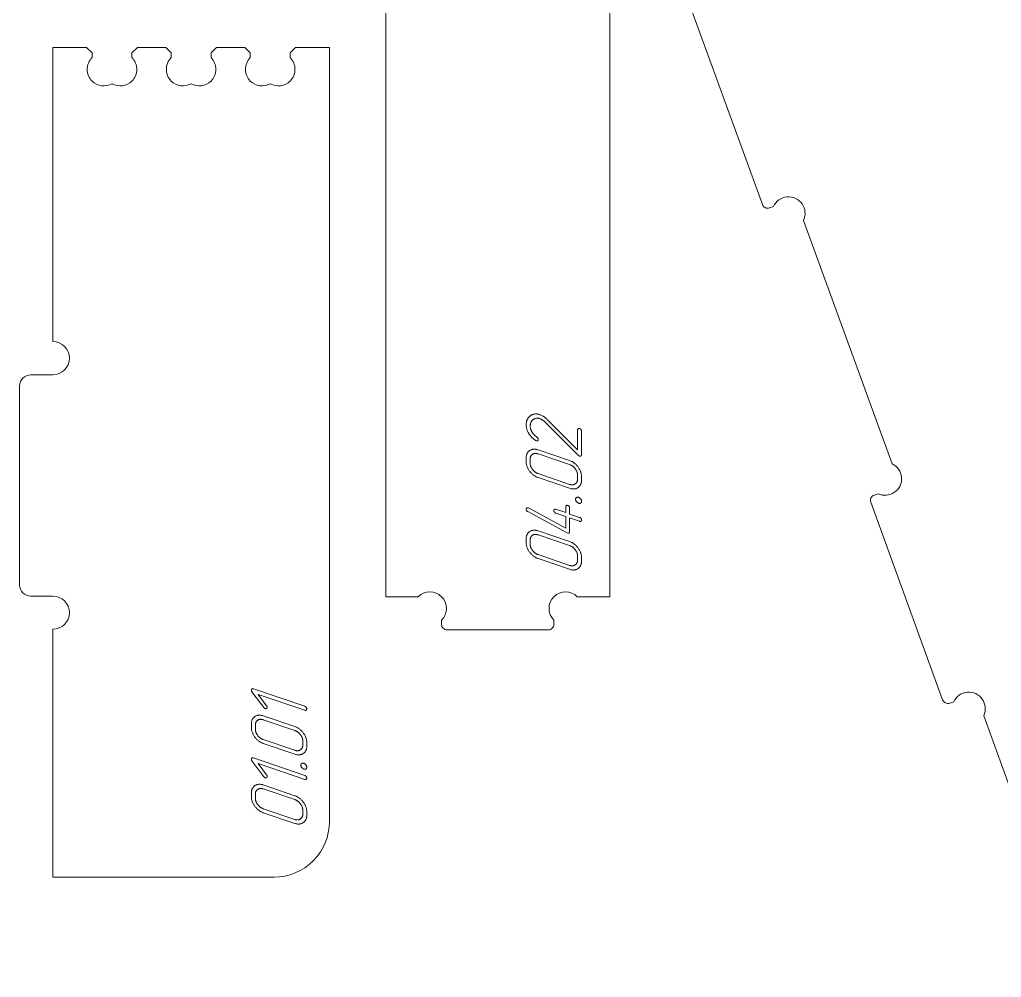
# Model space of a CAD drawing. Header units: millimetres. Extents: x 10 to 1486, y -701 to -10.
# Drawn here: x 448.2 to 625.7, y -520 to -346.9 of the extents above; entities that cross this region are included whole.
import ezdxf

# ---------------------------------------------------------------- set-up
doc = ezdxf.new("R2010")
doc.units = ezdxf.units.MM
doc.layers.add('cut', color=7, linetype='Continuous', lineweight=0)
doc.layers.add('mark', color=7, linetype='Continuous', lineweight=0)

msp = doc.modelspace()

# ---------------------------------------------------------------- linework, layer by layer
at = {"layer": 'cut'}
for points in [[(554.871649, -451.20847), (549.014311, -451.20847, 1), (544.77167, -455.451111), (544.77167, -456.20846, -0.4142135624), (543.771672, -457.208458), (525.471708, -457.208458, -0.4142135624), (524.47171, -456.20846), (524.47171, -455.451111, 1), (520.229069, -451.20847), (514.37173, -451.20847), (514.37173, -317.708737), (520.229069, -317.708737, 1), (524.47171, -313.466096), (524.47171, -312.708747, -0.4142135624), (525.471708, -311.708749), (543.771672, -311.708749, -0.4142135624), (544.77167, -312.708747), (544.77167, -313.466096, 1), (549.014311, -317.708737), (554.871649, -317.708737)], [(493.494038, -358.48714, -0.3371725133), (489.894045, -357.998187, -0.1989123674), (489.015365, -355.876867, -0.1989123674), (489.894045, -353.755546), (489.894045, -352.898197), (488.894047, -351.898199), (483.794057, -351.898199), (482.794059, -352.898197), (482.794059, -353.755546, -0.4142135624), (482.794059, -357.998187, -0.3371724599), (479.194066, -358.48714, -0.3371724599), (475.594074, -357.998187, -0.1989123674), (474.715394, -355.876867, -0.1989123674), (475.594074, -353.755546), (475.594074, -352.898197), (474.594076, -351.898199), (469.494086, -351.898199), (468.494088, -352.898197), (468.494088, -353.755546, -0.4142135624), (468.494088, -357.998187, -0.3371725133), (464.894095, -358.48714, -0.3371725133), (461.294102, -357.998187, -0.1989123674), (460.415422, -355.876867, -0.1989123674), (461.294102, -353.755546), (461.294102, -352.898197), (460.294104, -351.898199), (454.194117, -351.898199), (454.194117, -405.098081, -1), (454.194117, -411.098081), (450.194125, -411.098081, 0.4142135624), (448.194129, -413.098077), (448.194129, -449.098005, 0.4142135624), (450.194125, -451.098001), (454.194117, -451.098001, -1), (454.194117, -457.098001), (454.194117, -501.897899), (494.194037, -501.897899, 0.4142135624), (504.194017, -491.897919), (504.194017, -351.898199), (498.094029, -351.898199), (497.094031, -352.898197), (497.094031, -353.755546, -0.4142135624), (497.094031, -357.998187, -0.3371725133)]]:
    msp.add_lwpolyline(points, format="xyb", close=True, dxfattribs=at)
msp.add_lwpolyline([(639.704671, -520.017744), (622.489345, -472.719025, 1.0000000839), (617.051498, -470.183316), (616.339822, -470.442345, -0.4142135624), (615.058113, -469.844673), (602.061373, -434.136425, -0.4142135624), (602.659044, -432.854715), (603.37072, -432.595686, 1.0000000736), (605.906429, -427.15784), (589.902688, -383.18792, 1.0000000972), (584.464841, -380.652211), (583.753165, -380.91124, -0.4142135624), (582.471455, -380.313568), (569.474716, -344.60532, -0.4142135624)], format="xyb", dxfattribs=at)
at = {"layer": 'mark'}
for points in [[(541.466096, -422.947341), (541.594221, -423.012296), (541.632448, -423.023554), (541.668781, -423.030708), (541.70322, -423.033759), (541.735766, -423.032707), (541.766418, -423.027551), (541.795176, -423.018292), (541.82204, -423.004929), (541.84701, -422.987464), (541.869532, -422.966823), (541.889051, -422.943934), (541.905567, -422.918797), (541.91908, -422.891412), (541.929591, -422.86178), (541.937098, -422.829899), (541.941602, -422.795771), (541.943104, -422.759395), (541.931113, -422.697279), (541.916458, -422.639613), (541.899138, -422.586397), (541.879153, -422.537632), (541.847143, -422.489718), (541.808031, -422.443855), (541.761819, -422.400042), (541.708506, -422.35828), (541.627402, -422.297047), (541.549323, -422.235588), (541.47427, -422.173902), (541.402243, -422.111988), (541.333241, -422.049847), (541.267265, -421.987479), (541.204314, -421.924884), (541.144389, -421.862062), (541.087489, -421.799012), (541.033615, -421.735736), (540.982767, -421.672232), (540.934944, -421.608501), (540.890147, -421.544543), (540.848376, -421.480358), (540.80963, -421.415946), (540.77391, -421.351306), (540.740771, -421.286652), (540.709771, -421.222194), (540.680908, -421.157933), (540.654183, -421.093868), (540.629597, -421.03), (540.607148, -420.966328), (540.586837, -420.902853), (540.568665, -420.839575), (540.55263, -420.776493), (540.538733, -420.713608), (540.526974, -420.65092), (540.517353, -420.588428), (540.50987, -420.526133), (540.504525, -420.464034), (540.501318, -420.402132), (540.500249, -420.340427), (540.502424, -420.251992), (540.508948, -420.16526), (540.519821, -420.080229), (540.535043, -419.996901), (540.554614, -419.915274), (540.578535, -419.835349), (540.606804, -419.757127), (540.639423, -419.680607), (540.675612, -419.606862), (540.714591, -419.536968), (540.756359, -419.470925), (540.800919, -419.408732), (540.848268, -419.35039), (540.898407, -419.295897), (540.951337, -419.245256), (541.007057, -419.198465), (541.070365, -419.149052), (541.135403, -419.104802), (541.202169, -419.065716), (541.270665, -419.031794), (541.34089, -419.003035), (541.412844, -418.97944), (541.486526, -418.961008), (541.561938, -418.94774), (541.639079, -418.939636), (541.717949, -418.936694), (541.798548, -418.938917), (541.880876, -418.946303), (541.964933, -418.958853), (542.050719, -418.976566), (542.138234, -418.999443), (542.227478, -419.027483), (542.295056, -419.051792), (542.362188, -419.078627), (542.428873, -419.107987), (542.495112, -419.139871), (542.560904, -419.174281), (542.62625, -419.211216), (542.691149, -419.250676), (542.755602, -419.292661), (543.00549, -419.484736), (543.283838, -419.729379), (549.214964, -425.66642), (549.252415, -425.701019), (549.293452, -425.730594), (549.338074, -425.755148), (549.386281, -425.774679), (549.423306, -425.785688), (549.459439, -425.793269), (549.494679, -425.797421), (549.529026, -425.798144), (549.56248, -425.79544), (549.595042, -425.789307), (549.62671, -425.779745), (549.657486, -425.766755), (549.684245, -425.745389), (549.707437, -425.722587), (549.72706, -425.698347), (549.743116, -425.67267), (549.755604, -425.645557), (549.764524, -425.617006), (549.769876, -425.587019), (549.77166, -425.555595), (549.77166, -421.284175), (549.769874, -421.241938), (549.764517, -421.200944), (549.755588, -421.161191), (549.743088, -421.12268), (549.727017, -421.08541), (549.707374, -421.049382), (549.68416, -421.014595), (549.657374, -420.98105), (549.628579, -420.949501), (549.599338, -420.920699), (549.569651, -420.894646), (549.539517, -420.871341), (549.508937, -420.850784), (549.47791, -420.832976), (549.446437, -420.817916), (549.414517, -420.805604), (549.382598, -420.796555), (549.351125, -420.791228), (549.320098, -420.789622), (549.289518, -420.791737), (549.259384, -420.797574), (549.229696, -420.807132), (549.200455, -420.820411), (549.171661, -420.837412), (549.144875, -420.857104), (549.121661, -420.878456), (549.102018, -420.901468), (549.085947, -420.92614), (549.073447, -420.952472), (549.064518, -420.980464), (549.059161, -421.010117), (549.057375, -421.04143), (549.057375, -424.641422), (543.682944, -419.264982), (543.602189, -419.18936), (543.523191, -419.117098), (543.445949, -419.048196), (543.370465, -418.982653), (543.296737, -418.920469), (543.224766, -418.861646), (543.154552, -418.806182), (543.086095, -418.754077), (543.019394, -418.705333), (542.954451, -418.659947), (542.891152, -418.617835), (542.828048, -418.577868), (542.701084, -418.503328), (542.573111, -418.43598), (542.44413, -418.375824), (542.31414, -418.32286), (542.248767, -418.299076), (542.232385, -418.29341), (542.228286, -418.292011), (542.224927, -418.29087), (542.218951, -418.288851), (542.195095, -418.280936), (542.100455, -418.251859), (542.007069, -418.226913), (541.914938, -418.206097), (541.824062, -418.189411), (541.734441, -418.176857), (541.646074, -418.168433), (541.558961, -418.164139), (541.473103, -418.163977), (541.3885, -418.167945), (541.305152, -418.176043), (541.223058, -418.188273), (541.142218, -418.204633), (541.062633, -418.225123), (540.984303, -418.249744), (540.907227, -418.278496), (540.831406, -418.311379), (540.75684, -418.348392), (540.683528, -418.389536), (540.611471, -418.434811), (540.540668, -418.484216), (540.47112, -418.537752), (540.407084, -418.592128), (540.346122, -418.64849), (540.288234, -418.706839), (540.23342, -418.767174), (540.181679, -418.829496), (540.133012, -418.893804), (540.087418, -418.960098), (540.044898, -419.028379), (540.005452, -419.098646), (539.96908, -419.1709), (539.935782, -419.245139), (539.905557, -419.321366), (539.878406, -419.399578), (539.854328, -419.479777), (539.833325, -419.561962), (539.815395, -419.646134), (539.800538, -419.732292), (539.788756, -419.820436), (539.780047, -419.910567), (539.774412, -420.002684), (539.77185, -420.096787), (539.77169, -420.120624), (539.771681, -420.131498), (539.771703, -420.140201), (539.772062, -420.174981), (539.777797, -420.313599), (539.790414, -420.451417), (539.809914, -420.588435), (539.836295, -420.724652), (539.869559, -420.860069), (539.909705, -420.994685), (539.956732, -421.128501), (540.010643, -421.261516), (540.071435, -421.393731), (540.139109, -421.525145), (540.157103, -421.557874), (540.176877, -421.593207), (540.219189, -421.665959), (540.26341, -421.737883), (540.309538, -421.808981), (540.357574, -421.879252), (540.407518, -421.948696), (540.45937, -422.017314), (540.51313, -422.085104), (540.568798, -422.152067), (540.626373, -422.218204), (540.685857, -422.283513), (540.747248, -422.347996), (540.810547, -422.411651), (540.875754, -422.47448), (540.942869, -422.536482), (541.011892, -422.597657), (541.082823, -422.658005), (541.155662, -422.717526), (541.230409, -422.77622), (541.307063, -422.834087), (541.385625, -422.891128)], [(547.628807, -426.605927), (541.914532, -424.663967), (541.803972, -424.628874), (541.695504, -424.599458), (541.589128, -424.575721), (541.484846, -424.557661), (541.382656, -424.54528), (541.282558, -424.538577), (541.184553, -424.537551), (541.088641, -424.542204), (540.994822, -424.552535), (540.903095, -424.568543), (540.81346, -424.59023), (540.725919, -424.617594), (540.64047, -424.650637), (540.557113, -424.689358), (540.475849, -424.733756), (540.396678, -424.783833), (540.320995, -424.838527), (540.250194, -424.896777), (540.184276, -424.958584), (540.123241, -425.023948), (540.067089, -425.092869), (540.01582, -425.165345), (539.969433, -425.241379), (539.927929, -425.320969), (539.891308, -425.404116), (539.85957, -425.490819), (539.832715, -425.581079), (539.810742, -425.674896), (539.793652, -425.772269), (539.781445, -425.873198), (539.774121, -425.977685), (539.77168, -426.085728), (539.77168, -426.800012), (539.774191, -426.912277), (539.781724, -427.024072), (539.79428, -427.135398), (539.811858, -427.246255), (539.834458, -427.356642), (539.862081, -427.466559), (539.894726, -427.576007), (539.932393, -427.684985), (539.975083, -427.793494), (540.022795, -427.901533), (540.075529, -428.009103), (540.133286, -428.116203), (540.196065, -428.222833), (540.263866, -428.328994), (540.33669, -428.434686), (540.414535, -428.539908), (540.495729, -428.642752), (540.578598, -428.741311), (540.66314, -428.835583), (540.749356, -428.925569), (540.837247, -429.01127), (540.926811, -429.092684), (541.01805, -429.169812), (541.110963, -429.242655), (541.205549, -429.311211), (541.30181, -429.375482), (541.399745, -429.435467), (541.499355, -429.491165), (541.600638, -429.542578), (541.703595, -429.589704), (541.808227, -429.632545), (541.914532, -429.6711), (547.628807, -431.61306), (547.740218, -431.648335), (547.849454, -431.677709), (547.956512, -431.701183), (548.061395, -431.718756), (548.164101, -431.730427), (548.264631, -431.736198), (548.362985, -431.736069), (548.459162, -431.730038), (548.553163, -431.718107), (548.644988, -431.700275), (548.734636, -431.676542), (548.822108, -431.646909), (548.907403, -431.611374), (548.990523, -431.569939), (549.071466, -431.522603), (549.150232, -431.469366), (549.225483, -431.411726), (549.295879, -431.351181), (549.36142, -431.287729), (549.422107, -431.221372), (549.477938, -431.15211), (549.528914, -431.079941), (549.575036, -431.004867), (549.616303, -430.926887), (549.652714, -430.846001), (549.684271, -430.76221), (549.710973, -430.675513), (549.73282, -430.58591), (549.749812, -430.493402), (549.76195, -430.397988), (549.769232, -430.299668), (549.77166, -430.198443), (549.77166, -429.484158), (549.76919, -429.372745), (549.761782, -429.261717), (549.749436, -429.151076), (549.732151, -429.040821), (549.709927, -428.930952), (549.682765, -428.82147), (549.650664, -428.712373), (549.613624, -428.603663), (549.571646, -428.49534), (549.524729, -428.387402), (549.472874, -428.279851), (549.41608, -428.172686), (549.354347, -428.065908), (549.287676, -427.959515), (549.216066, -427.853509), (549.139518, -427.747889), (549.059538, -427.644591), (548.977632, -427.54555), (548.893801, -427.450765), (548.808045, -427.360237), (548.720364, -427.273966), (548.630758, -427.191951), (548.539226, -427.114193), (548.445769, -427.040692), (548.350387, -426.971448), (548.25308, -426.90646), (548.153847, -426.84573), (548.05269, -426.789256), (547.949607, -426.737039), (547.844599, -426.689078), (547.737665, -426.645374)], [(547.628807, -427.320212), (541.914532, -425.378251), (541.84196, -425.355228), (541.770671, -425.335933), (541.700666, -425.320368), (541.631944, -425.308532), (541.564505, -425.300425), (541.49835, -425.296048), (541.433479, -425.295399), (541.369891, -425.29848), (541.307586, -425.305291), (541.246565, -425.31583), (541.186827, -425.330099), (541.128373, -425.348097), (541.071203, -425.369824), (541.015315, -425.39528), (540.960712, -425.424466), (540.907392, -425.457381), (540.856359, -425.493389), (540.808619, -425.531856), (540.764172, -425.57278), (540.723017, -425.616162), (540.685154, -425.662003), (540.650584, -425.710301), (540.619306, -425.761057), (540.591321, -425.814272), (540.566628, -425.869944), (540.545227, -425.928074), (540.527119, -425.988662), (540.512303, -426.051708), (540.50078, -426.117213), (540.492549, -426.185175), (540.48761, -426.255595), (540.485964, -426.328473), (540.485964, -427.042757), (540.487596, -427.116735), (540.492493, -427.190456), (540.500654, -427.263919), (540.51208, -427.337124), (540.52677, -427.410071), (540.544725, -427.482761), (540.565944, -427.555194), (540.590428, -427.627368), (540.618176, -427.699285), (540.649189, -427.770944), (540.683466, -427.842346), (540.721008, -427.91349), (540.761814, -427.984376), (540.805885, -428.055005), (540.85322, -428.125376), (540.90382, -428.195489), (540.956736, -428.264073), (541.011019, -428.329858), (541.066669, -428.392842), (541.123686, -428.453026), (541.18207, -428.510409), (541.241822, -428.564993), (541.30294, -428.616776), (541.365426, -428.665759), (541.429279, -428.711942), (541.4945, -428.755324), (541.561087, -428.795907), (541.629042, -428.833689), (541.698364, -428.868671), (541.769053, -428.900853), (541.841109, -428.930234), (541.914532, -428.956816), (547.628807, -430.898776), (547.700528, -430.921465), (547.77105, -430.940371), (547.840372, -430.955492), (547.908494, -430.966828), (547.975416, -430.974381), (548.041138, -430.97815), (548.105661, -430.978134), (548.168984, -430.974334), (548.231107, -430.96675), (548.292031, -430.955382), (548.351754, -430.940229), (548.410278, -430.921293), (548.467602, -430.898572), (548.523727, -430.872067), (548.578651, -430.841778), (548.632376, -430.807705), (548.683841, -430.770659), (548.731985, -430.731453), (548.776809, -430.690086), (548.818313, -430.646558), (548.856497, -430.60087), (548.89136, -430.553021), (548.922903, -430.503012), (548.951125, -430.450842), (548.976028, -430.396511), (548.99761, -430.34002), (549.015871, -430.281368), (549.030813, -430.220555), (549.042434, -430.157581), (549.050735, -430.092447), (549.055715, -430.025153), (549.057375, -429.955698), (549.057375, -429.241413), (549.055785, -429.169137), (549.051014, -429.096952), (549.043062, -429.024857), (549.031929, -428.952854), (549.017615, -428.88094), (549.000121, -428.809118), (548.979446, -428.737386), (548.95559, -428.665745), (548.928553, -428.594194), (548.898335, -428.522734), (548.864937, -428.451365), (548.828358, -428.380087), (548.788598, -428.308899), (548.745657, -428.237802), (548.699536, -428.166796), (548.650233, -428.09588), (548.598531, -428.026409), (548.545211, -427.959737), (548.490273, -427.895864), (548.433716, -427.83479), (548.375541, -427.776514), (548.315747, -427.721038), (548.254336, -427.66836), (548.191306, -427.618481), (548.126657, -427.571402), (548.060391, -427.527121), (547.992506, -427.485639), (547.923002, -427.446956), (547.851881, -427.411071), (547.779141, -427.377986), (547.704783, -427.347699)], [(539.77168, -435.378566), (539.843108, -435.624213), (539.862081, -435.654446), (539.883287, -435.682981), (539.906724, -435.709817), (539.932394, -435.734955), (539.960296, -435.758394), (539.990429, -435.780135), (540.022795, -435.800177), (540.057393, -435.818521), (547.200236, -439.67454), (547.28595, -439.710812), (547.320995, -439.721159), (547.3547, -439.727926), (547.387066, -439.731113), (547.418093, -439.73072), (547.44778, -439.726746), (547.476128, -439.719193), (547.503137, -439.708059), (547.528807, -439.693345), (547.552244, -439.675418), (547.572557, -439.654642), (547.589744, -439.631019), (547.603807, -439.604548), (547.614744, -439.57523), (547.622557, -439.543063), (547.627244, -439.508049), (547.628807, -439.470187), (547.628807, -436.970192), (549.415968, -437.577557), (549.460887, -437.591144), (549.502673, -437.600318), (549.541327, -437.605081), (549.57685, -437.605431), (549.60924, -437.60137), (549.638499, -437.592896), (549.664625, -437.580011), (549.687619, -437.562714), (549.707735, -437.52501), (549.725168, -437.49019), (549.73992, -437.458255), (549.751989, -437.429204), (549.761376, -437.403037), (549.768081, -437.379755), (549.772104, -437.359357), (549.773445, -437.341844), (549.772104, -437.302996), (549.768081, -437.265023), (549.761376, -437.227926), (549.751989, -437.191705), (549.73992, -437.156358), (549.725168, -437.121887), (549.707735, -437.088292), (549.687619, -437.055572), (549.6615, -437.02327), (549.633141, -436.99333), (549.602544, -436.965751), (549.569707, -436.940533), (549.534631, -436.917676), (549.497316, -436.897181), (549.457762, -436.879046), (549.415968, -436.863273), (547.628807, -436.255908), (547.628807, -435.177339), (547.627021, -435.135103), (547.621664, -435.094108), (547.612735, -435.054355), (547.600235, -435.015844), (547.584164, -434.978574), (547.564521, -434.942546), (547.541307, -434.907759), (547.514521, -434.874215), (547.485727, -434.842665), (547.456486, -434.813863), (547.426798, -434.78781), (547.396664, -434.764505), (547.366084, -434.743949), (547.335057, -434.72614), (547.303584, -434.71108), (547.271665, -434.698768), (547.239745, -434.68972), (547.208272, -434.684392), (547.177245, -434.682786), (547.146665, -434.684901), (547.116531, -434.690738), (547.086843, -434.700296), (547.057602, -434.713576), (547.028808, -434.730576), (547.002022, -434.750268), (546.978808, -434.77162), (546.959165, -434.794632), (546.943094, -434.819304), (546.930594, -434.845636), (546.921665, -434.873629), (546.916308, -434.903281), (546.914522, -434.934594), (546.914522, -436.013163), (545.121669, -435.403901), (545.080039, -435.391539), (545.040865, -435.383582), (545.004147, -435.380029), (544.969883, -435.380882), (544.938075, -435.38614), (544.908723, -435.395802), (544.881826, -435.40987), (544.857384, -435.428343), (544.83562, -435.449735), (544.816759, -435.47256), (544.800799, -435.496819), (544.787741, -435.522511), (544.777585, -435.549637), (544.77033, -435.578196), (544.765978, -435.608189), (544.764527, -435.639615), (544.766424, -435.675416), (544.772116, -435.711392), (544.781603, -435.747542), (544.794884, -435.783867), (544.81196, -435.820366), (544.83283, -435.857039), (544.857495, -435.893887), (544.885955, -435.930909), (544.9162, -435.966306), (544.946223, -435.998278), (544.976022, -436.026825), (545.005598, -436.051947), (545.03495, -436.073644), (545.06408, -436.091916), (545.092986, -436.106763), (545.121669, -436.118185), (546.914522, -436.727447), (546.914522, -438.791729), (540.20025, -435.167071), (540.121679, -435.133254), (540.083342, -435.121943), (540.046902, -435.114738), (540.01236, -435.11164), (539.979715, -435.112649), (539.948967, -435.117765), (539.920117, -435.126987), (539.893164, -435.140316), (539.868108, -435.157752), (539.845507, -435.178255), (539.82592, -435.200787), (539.809347, -435.225347), (539.795787, -435.251935), (539.78524, -435.28055), (539.777706, -435.311194), (539.773186, -435.343866)], [(548.700233, -433.584262), (548.702054, -433.633304), (548.707515, -433.681324), (548.716618, -433.728323), (548.729362, -433.774299), (548.745748, -433.819253), (548.765774, -433.863184), (548.789442, -433.906094), (548.816751, -433.947982), (548.847701, -433.988847), (548.882292, -434.028691), (548.920238, -434.067408), (548.957822, -434.103644), (548.993899, -434.136982), (549.028469, -434.167423), (549.061533, -434.194966), (549.093089, -434.219612), (549.12314, -434.24136), (549.151683, -434.26021), (549.17872, -434.276163), (549.20425, -434.289218), (549.228273, -434.299376), (549.234044, -434.301462), (549.242632, -434.304353), (549.262565, -434.310599), (549.301864, -434.321015), (549.34041, -434.328666), (549.378203, -434.33355), (549.415243, -434.335668), (549.451529, -434.33502), (549.487062, -434.331606), (549.521841, -434.325426), (549.555868, -434.316479), (549.58914, -434.304766), (549.62166, -434.290287), (549.644182, -434.27497), (549.664873, -434.257722), (549.683732, -434.238544), (549.700761, -434.217435), (549.715959, -434.194396), (549.729326, -434.169426), (549.740861, -434.142526), (549.750566, -434.113695), (549.758439, -434.082934), (549.764482, -434.050242), (549.768693, -434.01562), (549.771074, -433.979067), (549.771618, -433.940414), (549.770153, -433.900745), (549.766595, -433.861803), (549.760945, -433.823589), (549.753203, -433.786102), (549.743367, -433.749343), (549.731439, -433.713311), (549.717419, -433.678007), (549.701305, -433.643431), (549.683099, -433.609581), (549.662801, -433.57646), (549.64041, -433.544066), (549.615926, -433.512399), (549.589496, -433.481531), (549.535192, -433.424311), (549.479842, -433.373538), (549.423446, -433.329212), (549.366003, -433.291333), (549.307514, -433.2599), (549.247979, -433.234915), (549.217913, -433.224932), (549.188067, -433.217078), (549.158482, -433.211408), (549.129159, -433.20792), (549.100098, -433.206614), (549.071298, -433.207492), (549.04276, -433.210551), (549.014483, -433.215793), (548.986468, -433.223218), (548.958715, -433.232825), (548.931223, -433.244615), (548.903992, -433.258588), (548.850902, -433.292693), (548.826837, -433.31164), (548.804865, -433.33156), (548.784985, -433.352453), (548.767197, -433.374319), (548.751503, -433.397157), (548.7379, -433.420968), (548.726391, -433.445752), (548.716974, -433.471508), (548.70965, -433.498237), (548.704418, -433.525939), (548.701279, -433.554614)], [(547.628807, -441.248755), (541.914532, -439.306795), (541.803972, -439.271702), (541.695504, -439.242286), (541.589128, -439.218549), (541.484846, -439.200489), (541.382656, -439.188108), (541.282558, -439.181405), (541.184553, -439.180379), (541.088641, -439.185032), (540.994822, -439.195362), (540.903095, -439.211371), (540.81346, -439.233058), (540.725919, -439.260422), (540.64047, -439.293465), (540.557113, -439.332186), (540.475849, -439.376584), (540.396678, -439.426661), (540.320995, -439.481355), (540.250194, -439.539605), (540.184276, -439.601412), (540.123241, -439.666776), (540.067089, -439.735696), (540.01582, -439.808173), (539.969433, -439.884207), (539.927929, -439.963797), (539.891308, -440.046944), (539.85957, -440.133647), (539.832715, -440.223907), (539.810742, -440.317723), (539.793652, -440.415097), (539.781445, -440.516026), (539.774121, -440.620513), (539.77168, -440.728555), (539.77168, -441.44284), (539.774191, -441.555105), (539.781724, -441.6669), (539.79428, -441.778226), (539.811858, -441.889083), (539.834458, -441.999469), (539.862081, -442.109387), (539.894726, -442.218835), (539.932393, -442.327813), (539.975083, -442.436322), (540.022795, -442.544361), (540.075529, -442.65193), (540.133286, -442.759031), (540.196065, -442.865661), (540.263866, -442.971822), (540.33669, -443.077514), (540.414535, -443.182736), (540.495729, -443.28558), (540.578598, -443.384138), (540.66314, -443.478411), (540.749356, -443.568397), (540.837247, -443.654097), (540.926811, -443.735512), (541.01805, -443.81264), (541.110963, -443.885483), (541.205549, -443.954039), (541.30181, -444.01831), (541.399745, -444.078294), (541.499355, -444.133993), (541.600638, -444.185406), (541.703595, -444.232532), (541.808227, -444.275373), (541.914532, -444.313928), (547.628807, -446.255888), (547.740218, -446.291163), (547.849454, -446.320537), (547.956512, -446.344011), (548.061395, -446.361583), (548.164101, -446.373255), (548.264631, -446.379026), (548.362985, -446.378897), (548.459162, -446.372866), (548.553163, -446.360935), (548.644988, -446.343103), (548.734636, -446.31937), (548.822108, -446.289736), (548.907403, -446.254202), (548.990523, -446.212767), (549.071466, -446.165431), (549.150232, -446.112194), (549.225483, -446.054554), (549.295879, -445.994009), (549.36142, -445.930557), (549.422107, -445.8642), (549.477938, -445.794937), (549.528914, -445.722769), (549.575036, -445.647695), (549.616303, -445.569715), (549.652714, -445.488829), (549.684271, -445.405038), (549.710973, -445.318341), (549.73282, -445.228738), (549.749812, -445.13623), (549.76195, -445.040816), (549.769232, -444.942496), (549.77166, -444.84127), (549.77166, -444.126986), (549.76919, -444.015572), (549.761782, -443.904545), (549.749436, -443.793904), (549.732151, -443.683649), (549.709927, -443.57378), (549.682765, -443.464297), (549.650664, -443.355201), (549.613624, -443.246491), (549.571646, -443.138168), (549.524729, -443.03023), (549.472874, -442.922679), (549.41608, -442.815514), (549.354347, -442.708736), (549.287676, -442.602343), (549.216066, -442.496337), (549.139518, -442.390717), (549.059538, -442.287419), (548.977632, -442.188377), (548.893801, -442.093593), (548.808045, -442.003065), (548.720364, -441.916793), (548.630758, -441.834779), (548.539226, -441.757021), (548.445769, -441.68352), (548.350387, -441.614276), (548.25308, -441.549288), (548.153847, -441.488558), (548.05269, -441.432084), (547.949607, -441.379866), (547.844599, -441.331906), (547.737665, -441.288202)], [(547.628807, -441.96304), (541.914532, -440.021079), (541.84196, -439.998055), (541.770671, -439.978761), (541.700666, -439.963196), (541.631944, -439.95136), (541.564505, -439.943253), (541.49835, -439.938875), (541.433479, -439.938227), (541.369891, -439.941308), (541.307586, -439.948118), (541.246565, -439.958658), (541.186827, -439.972926), (541.128373, -439.990924), (541.071203, -440.012652), (541.015315, -440.038108), (540.960712, -440.067294), (540.907392, -440.100209), (540.856359, -440.136217), (540.808619, -440.174683), (540.764172, -440.215608), (540.723017, -440.25899), (540.685154, -440.304831), (540.650584, -440.353129), (540.619306, -440.403885), (540.591321, -440.4571), (540.566628, -440.512772), (540.545227, -440.570902), (540.527119, -440.63149), (540.512303, -440.694536), (540.50078, -440.76004), (540.492549, -440.828002), (540.48761, -440.898423), (540.485964, -440.971301), (540.485964, -441.685585), (540.487596, -441.759563), (540.492493, -441.833284), (540.500654, -441.906746), (540.51208, -441.979952), (540.52677, -442.052899), (540.544725, -442.125589), (540.565944, -442.198021), (540.590428, -442.270196), (540.618176, -442.342113), (540.649189, -442.413772), (540.683466, -442.485174), (540.721008, -442.556318), (540.761814, -442.627204), (540.805885, -442.697833), (540.85322, -442.768204), (540.90382, -442.838317), (540.956736, -442.906901), (541.011019, -442.972686), (541.066669, -443.03567), (541.123686, -443.095854), (541.18207, -443.153237), (541.241822, -443.207821), (541.30294, -443.259604), (541.365426, -443.308587), (541.429279, -443.35477), (541.4945, -443.398152), (541.561087, -443.438735), (541.629042, -443.476517), (541.698364, -443.511499), (541.769053, -443.543681), (541.841109, -443.573062), (541.914532, -443.599643), (547.628807, -445.541604), (547.700528, -445.564293), (547.77105, -445.583198), (547.840372, -445.598319), (547.908494, -445.609656), (547.975416, -445.617209), (548.041138, -445.620977), (548.105661, -445.620962), (548.168984, -445.617162), (548.231107, -445.609578), (548.292031, -445.59821), (548.351754, -445.583057), (548.410278, -445.564121), (548.467602, -445.5414), (548.523727, -445.514895), (548.578651, -445.484606), (548.632376, -445.450533), (548.683841, -445.413487), (548.731985, -445.374281), (548.776809, -445.332914), (548.818313, -445.289386), (548.856497, -445.243698), (548.89136, -445.195849), (548.922903, -445.14584), (548.951125, -445.09367), (548.976028, -445.039339), (548.99761, -444.982847), (549.015871, -444.924195), (549.030813, -444.863383), (549.042434, -444.800409), (549.050735, -444.735275), (549.055715, -444.667981), (549.057375, -444.598525), (549.057375, -443.884241), (549.055785, -443.811965), (549.051014, -443.73978), (549.043062, -443.667685), (549.031929, -443.595681), (549.017615, -443.523768), (549.000121, -443.451946), (548.979446, -443.380214), (548.95559, -443.308573), (548.928553, -443.237022), (548.898335, -443.165562), (548.864937, -443.094193), (548.828358, -443.022915), (548.788598, -442.951727), (548.745657, -442.88063), (548.699536, -442.809623), (548.650233, -442.738708), (548.598531, -442.669237), (548.545211, -442.602565), (548.490273, -442.538692), (548.433716, -442.477617), (548.375541, -442.419342), (548.315747, -442.363866), (548.254336, -442.311188), (548.191306, -442.261309), (548.126657, -442.21423), (548.060391, -442.169949), (547.992506, -442.128467), (547.923002, -442.089783), (547.851881, -442.053899), (547.779141, -442.020814), (547.704783, -441.990527)], [(499.738334, -471.009547), (490.442593, -467.850401), (490.413642, -467.841533), (490.385758, -467.834974), (490.358941, -467.830726), (490.333191, -467.828787), (490.308508, -467.829159), (490.284893, -467.831841), (490.262345, -467.836832), (490.240864, -467.844134), (490.22045, -467.853746), (490.201104, -467.865668), (490.18286, -467.879835), (490.166173, -467.895403), (490.151183, -467.912111), (490.137889, -467.929961), (490.126293, -467.948951), (490.116394, -467.969082), (490.108192, -467.990354), (490.101687, -468.012766), (490.096879, -468.036319), (490.093768, -468.061013), (490.092651, -468.113536), (490.09853, -468.166591), (490.111464, -468.219026), (490.131452, -468.270841), (490.158496, -468.322035), (490.192594, -468.37261), (492.342143, -471.238788), (492.386697, -471.27906), (492.427223, -471.31461), (492.46372, -471.345438), (492.496189, -471.371544), (492.52463, -471.392927), (492.549042, -471.409588), (492.569426, -471.421526), (492.585781, -471.428742), (492.622721, -471.43962), (492.658319, -471.446694), (492.692573, -471.449965), (492.725485, -471.449432), (492.757054, -471.445096), (492.78728, -471.436956), (492.816164, -471.425013), (492.843705, -471.409267), (492.868895, -471.390378), (492.890726, -471.369008), (492.909199, -471.345157), (492.924313, -471.318824), (492.936068, -471.290009), (492.944465, -471.258713), (492.949503, -471.224935), (492.951182, -471.188676), (492.949508, -471.154626), (492.944486, -471.120331), (492.936115, -471.085792), (492.924396, -471.051009), (492.909329, -471.015982), (492.890914, -470.980711), (492.869151, -470.945195), (492.844039, -470.909435), (491.308328, -468.858882), (499.738557, -471.723943), (499.783449, -471.737503), (499.825213, -471.746655), (499.863848, -471.751398), (499.899355, -471.751733), (499.931733, -471.747659), (499.960982, -471.739177), (499.987104, -471.726287), (500.010096, -471.708987), (500.030186, -471.671284), (500.047596, -471.636464), (500.062329, -471.604529), (500.074382, -471.575478), (500.083757, -471.549311), (500.090453, -471.526029), (500.094471, -471.505631), (500.095811, -471.488117), (500.09447, -471.449269), (500.090446, -471.411297), (500.083741, -471.3742), (500.074354, -471.337978), (500.062285, -471.302632), (500.047534, -471.268161), (500.0301, -471.234566), (500.009985, -471.201846), (499.983841, -471.16952), (499.955465, -471.139562), (499.924857, -471.111972), (499.892016, -471.086751), (499.856944, -471.063898), (499.819639, -471.043413), (499.780103, -471.025296)], [(497.951172, -474.680745), (492.236898, -472.738785), (492.126337, -472.703691), (492.017869, -472.674276), (491.911494, -472.650538), (491.807211, -472.632479), (491.705021, -472.620098), (491.604924, -472.613394), (491.506919, -472.612369), (491.411007, -472.617021), (491.317187, -472.627352), (491.22546, -472.643361), (491.135826, -472.665047), (491.048284, -472.692412), (490.962835, -472.725454), (490.879479, -472.764175), (490.798215, -472.808574), (490.719044, -472.85865), (490.64336, -472.913344), (490.57256, -472.971595), (490.506642, -473.033402), (490.445607, -473.098766), (490.389454, -473.167686), (490.338185, -473.240163), (490.291798, -473.316196), (490.250295, -473.395787), (490.213674, -473.478933), (490.181935, -473.565637), (490.15508, -473.655897), (490.133107, -473.749713), (490.116018, -473.847086), (490.10381, -473.948016), (490.096486, -474.052502), (490.094045, -474.160545), (490.094045, -474.874829), (490.096556, -474.987094), (490.10409, -475.09889), (490.116645, -475.210216), (490.134223, -475.321072), (490.156824, -475.431459), (490.184446, -475.541376), (490.217092, -475.650824), (490.254759, -475.759802), (490.297449, -475.868311), (490.34516, -475.97635), (490.397895, -476.08392), (490.455651, -476.19102), (490.51843, -476.297651), (490.586231, -476.403812), (490.659055, -476.509503), (490.736901, -476.614725), (490.818095, -476.71757), (490.900963, -476.816128), (490.985505, -476.9104), (491.071722, -477.000387), (491.159612, -477.086087), (491.249177, -477.167501), (491.340415, -477.24463), (491.433328, -477.317472), (491.527915, -477.386029), (491.624176, -477.450299), (491.722111, -477.510284), (491.82172, -477.565983), (491.923003, -477.617395), (492.025961, -477.664522), (492.130592, -477.707363), (492.236898, -477.745917), (497.951172, -479.687878), (498.062584, -479.723153), (498.171819, -479.752527), (498.278878, -479.776), (498.38376, -479.793573), (498.486467, -479.805245), (498.586997, -479.811016), (498.68535, -479.810886), (498.781528, -479.804856), (498.875528, -479.792925), (498.967353, -479.775092), (499.057001, -479.75136), (499.144473, -479.721726), (499.229769, -479.686192), (499.312888, -479.644757), (499.393831, -479.597421), (499.472598, -479.544184), (499.547849, -479.486544), (499.618245, -479.425998), (499.683786, -479.362547), (499.744472, -479.29619), (499.800303, -479.226927), (499.85128, -479.154759), (499.897401, -479.079684), (499.938668, -479.001704), (499.97508, -478.920819), (500.006637, -478.837028), (500.033339, -478.750331), (500.055186, -478.660728), (500.072178, -478.568219), (500.084315, -478.472805), (500.091597, -478.374486), (500.094025, -478.27326), (500.094025, -477.558976), (500.091556, -477.447562), (500.084148, -477.336534), (500.071801, -477.225893), (500.054516, -477.115638), (500.032292, -477.005769), (500.00513, -476.896287), (499.973029, -476.787191), (499.935989, -476.678481), (499.894011, -476.570157), (499.847095, -476.46222), (499.795239, -476.354669), (499.738445, -476.247504), (499.676713, -476.140725), (499.610041, -476.034333), (499.538432, -475.928327), (499.461883, -475.822707), (499.381903, -475.719409), (499.299997, -475.620367), (499.216167, -475.525582), (499.130411, -475.435054), (499.04273, -475.348783), (498.953123, -475.266768), (498.861592, -475.189011), (498.768135, -475.11551), (498.672753, -475.046265), (498.575445, -474.981278), (498.476213, -474.920547), (498.375055, -474.864073), (498.271972, -474.811856), (498.166964, -474.763896), (498.060031, -474.720192)], [(497.951172, -475.395029), (492.236898, -473.453069), (492.164325, -473.430045), (492.093036, -473.410751), (492.023031, -473.395185), (491.954309, -473.383349), (491.886871, -473.375243), (491.820716, -473.370865), (491.755844, -473.370217), (491.692256, -473.373298), (491.629951, -473.380108), (491.56893, -473.390647), (491.509193, -473.404916), (491.450739, -473.422914), (491.393568, -473.444641), (491.337681, -473.470098), (491.283077, -473.499283), (491.229757, -473.532198), (491.178725, -473.568207), (491.130985, -473.606673), (491.086537, -473.647597), (491.045382, -473.69098), (491.00752, -473.73682), (490.972949, -473.785119), (490.941672, -473.835875), (490.913686, -473.889089), (490.888993, -473.944761), (490.867592, -474.002892), (490.849484, -474.06348), (490.834668, -474.126526), (490.823145, -474.19203), (490.814914, -474.259992), (490.809975, -474.330412), (490.808329, -474.40329), (490.808329, -475.117574), (490.809961, -475.191553), (490.814858, -475.265273), (490.823019, -475.338736), (490.834445, -475.411941), (490.849135, -475.484889), (490.86709, -475.557579), (490.888309, -475.630011), (490.912793, -475.702186), (490.940542, -475.774103), (490.971554, -475.845762), (491.005832, -475.917163), (491.043373, -475.988307), (491.08418, -476.059194), (491.12825, -476.129822), (491.175586, -476.200193), (491.226185, -476.270306), (491.279101, -476.338891), (491.333384, -476.404675), (491.389034, -476.467659), (491.446051, -476.527843), (491.504435, -476.585227), (491.564187, -476.63981), (491.625306, -476.691593), (491.687792, -476.740576), (491.751645, -476.786759), (491.816865, -476.830142), (491.883453, -476.870724), (491.951407, -476.908506), (492.020729, -476.943488), (492.091418, -476.97567), (492.163474, -477.005052), (492.236898, -477.031633), (497.951172, -478.973593), (498.022893, -478.996283), (498.093415, -479.015188), (498.162737, -479.030309), (498.230859, -479.041646), (498.297781, -479.049199), (498.363504, -479.052967), (498.428027, -479.052951), (498.49135, -479.049151), (498.553473, -479.041567), (498.614396, -479.030199), (498.67412, -479.015047), (498.732644, -478.99611), (498.789968, -478.97339), (498.846092, -478.946885), (498.901017, -478.916595), (498.954741, -478.882522), (499.006206, -478.845477), (499.054351, -478.80627), (499.099175, -478.764903), (499.140679, -478.721376), (499.178862, -478.675688), (499.213725, -478.627839), (499.245268, -478.577829), (499.273491, -478.525659), (499.298393, -478.471328), (499.319975, -478.414837), (499.338237, -478.356185), (499.353178, -478.295372), (499.364799, -478.232399), (499.3731, -478.167265), (499.37808, -478.09997), (499.379741, -478.030515), (499.379741, -477.316231), (499.37815, -477.243955), (499.373379, -477.17177), (499.365427, -477.099675), (499.354294, -477.027671), (499.339981, -476.955758), (499.322486, -476.883935), (499.301811, -476.812203), (499.277955, -476.740562), (499.250918, -476.669012), (499.220701, -476.597552), (499.187302, -476.526183), (499.150723, -476.454904), (499.110963, -476.383717), (499.068022, -476.312619), (499.021901, -476.241613), (498.972599, -476.170697), (498.920897, -476.101226), (498.867576, -476.034554), (498.812638, -475.970681), (498.756081, -475.909607), (498.697906, -475.851332), (498.638113, -475.795855), (498.576701, -475.743178), (498.513671, -475.693299), (498.449023, -475.646219), (498.382756, -475.601938), (498.314871, -475.560456), (498.245368, -475.521773), (498.174246, -475.485889), (498.101507, -475.452803), (498.027148, -475.422517)], [(499.738334, -483.509522), (490.442593, -480.350376), (490.413642, -480.341508), (490.385758, -480.334949), (490.358941, -480.330701), (490.333191, -480.328762), (490.308508, -480.329134), (490.284893, -480.331816), (490.262345, -480.336807), (490.240864, -480.344109), (490.22045, -480.353721), (490.201104, -480.365643), (490.18286, -480.37981), (490.166173, -480.395378), (490.151183, -480.412086), (490.137889, -480.429936), (490.126293, -480.448926), (490.116394, -480.469057), (490.108192, -480.490329), (490.101687, -480.512741), (490.096879, -480.536294), (490.093768, -480.560988), (490.092651, -480.613511), (490.09853, -480.666566), (490.111464, -480.719001), (490.131452, -480.770816), (490.158496, -480.82201), (490.192594, -480.872585), (492.342143, -483.738763), (492.386697, -483.779035), (492.427223, -483.814585), (492.46372, -483.845413), (492.496189, -483.871519), (492.52463, -483.892902), (492.549042, -483.909563), (492.569426, -483.921501), (492.585781, -483.928717), (492.622721, -483.939595), (492.658319, -483.946669), (492.692573, -483.94994), (492.725485, -483.949407), (492.757054, -483.945071), (492.78728, -483.936931), (492.816164, -483.924988), (492.843705, -483.909242), (492.868895, -483.890353), (492.890726, -483.868983), (492.909199, -483.845132), (492.924313, -483.818799), (492.936068, -483.789984), (492.944465, -483.758688), (492.949503, -483.72491), (492.951182, -483.688651), (492.949508, -483.654601), (492.944486, -483.620306), (492.936115, -483.585767), (492.924396, -483.550984), (492.909329, -483.515957), (492.890914, -483.480686), (492.869151, -483.44517), (492.844039, -483.40941), (491.308328, -481.358857), (499.738557, -484.223918), (499.783449, -484.237478), (499.825213, -484.24663), (499.863848, -484.251373), (499.899355, -484.251708), (499.931733, -484.247634), (499.960982, -484.239152), (499.987104, -484.226262), (500.010096, -484.208962), (500.030186, -484.171259), (500.047596, -484.136439), (500.062329, -484.104504), (500.074382, -484.075453), (500.083757, -484.049286), (500.090453, -484.026004), (500.094471, -484.005606), (500.095811, -483.988092), (500.09447, -483.949244), (500.090446, -483.911272), (500.083741, -483.874175), (500.074354, -483.837953), (500.062285, -483.802607), (500.047534, -483.768136), (500.0301, -483.734541), (500.009985, -483.701821), (499.983841, -483.669495), (499.955465, -483.639537), (499.924857, -483.611947), (499.892016, -483.586726), (499.856944, -483.563873), (499.819639, -483.543388), (499.780103, -483.525271)], [(499.022598, -481.659079), (499.024419, -481.708122), (499.029881, -481.756142), (499.038984, -481.80314), (499.051728, -481.849116), (499.068113, -481.89407), (499.08814, -481.938002), (499.111807, -481.980912), (499.139116, -482.022799), (499.170066, -482.063665), (499.204657, -482.103508), (499.242604, -482.142225), (499.280187, -482.178461), (499.316264, -482.2118), (499.350834, -482.242241), (499.383898, -482.269784), (499.415455, -482.294429), (499.445505, -482.316177), (499.474048, -482.335028), (499.501085, -482.35098), (499.526615, -482.364036), (499.550639, -482.374193), (499.556409, -482.37628), (499.564998, -482.37917), (499.58493, -482.385416), (499.62423, -482.395833), (499.662776, -482.403483), (499.700569, -482.408368), (499.737608, -482.410486), (499.773894, -482.409838), (499.809427, -482.406424), (499.844207, -482.400243), (499.878233, -482.391296), (499.911506, -482.379584), (499.944025, -482.365105), (499.966547, -482.349787), (499.987238, -482.33254), (500.006098, -482.313361), (500.023127, -482.292253), (500.038324, -482.269213), (500.051691, -482.244244), (500.063227, -482.217343), (500.072931, -482.188513), (500.080805, -482.157752), (500.086847, -482.12506), (500.091059, -482.090437), (500.093439, -482.053885), (500.093983, -482.015231), (500.092518, -481.975562), (500.088961, -481.93662), (500.083311, -481.898406), (500.075568, -481.86092), (500.065733, -481.82416), (500.053805, -481.788129), (500.039784, -481.752825), (500.023671, -481.718248), (500.005465, -481.684399), (499.985166, -481.651277), (499.962775, -481.618883), (499.938291, -481.587217), (499.911861, -481.556348), (499.857558, -481.499129), (499.802208, -481.448356), (499.745811, -481.404029), (499.688369, -481.36615), (499.62988, -481.334718), (499.570344, -481.309732), (499.540278, -481.299749), (499.510432, -481.291896), (499.480848, -481.286225), (499.451525, -481.282737), (499.422463, -481.281432), (499.393664, -481.282309), (499.365125, -481.285369), (499.336849, -481.290611), (499.308834, -481.298036), (499.28108, -481.307643), (499.253588, -481.319433), (499.226358, -481.333405), (499.173268, -481.36751), (499.149203, -481.386458), (499.12723, -481.406378), (499.10735, -481.427271), (499.089563, -481.449136), (499.073868, -481.471974), (499.060266, -481.495785), (499.048756, -481.520569), (499.03934, -481.546326), (499.032015, -481.573055), (499.026784, -481.600757), (499.023645, -481.629432)], [(497.951172, -487.18072), (492.236898, -485.23876), (492.126337, -485.203666), (492.017869, -485.174251), (491.911494, -485.150513), (491.807211, -485.132454), (491.705021, -485.120073), (491.604924, -485.113369), (491.506919, -485.112344), (491.411007, -485.116996), (491.317187, -485.127327), (491.22546, -485.143336), (491.135826, -485.165022), (491.048284, -485.192387), (490.962835, -485.225429), (490.879479, -485.26415), (490.798215, -485.308549), (490.719044, -485.358625), (490.64336, -485.413319), (490.57256, -485.47157), (490.506642, -485.533377), (490.445607, -485.598741), (490.389454, -485.667661), (490.338185, -485.740138), (490.291798, -485.816171), (490.250295, -485.895762), (490.213674, -485.978908), (490.181935, -486.065612), (490.15508, -486.155872), (490.133107, -486.249688), (490.116018, -486.347061), (490.10381, -486.447991), (490.096486, -486.552477), (490.094045, -486.66052), (490.094045, -487.374804), (490.096556, -487.487069), (490.10409, -487.598865), (490.116645, -487.710191), (490.134223, -487.821047), (490.156824, -487.931434), (490.184446, -488.041351), (490.217092, -488.150799), (490.254759, -488.259777), (490.297449, -488.368286), (490.34516, -488.476325), (490.397895, -488.583895), (490.455651, -488.690995), (490.51843, -488.797626), (490.586231, -488.903787), (490.659055, -489.009478), (490.736901, -489.1147), (490.818095, -489.217545), (490.900963, -489.316103), (490.985505, -489.410375), (491.071722, -489.500362), (491.159612, -489.586062), (491.249177, -489.667476), (491.340415, -489.744605), (491.433328, -489.817447), (491.527915, -489.886004), (491.624176, -489.950274), (491.722111, -490.010259), (491.82172, -490.065958), (491.923003, -490.11737), (492.025961, -490.164497), (492.130592, -490.207338), (492.236898, -490.245892), (497.951172, -492.187853), (498.062584, -492.223128), (498.171819, -492.252502), (498.278878, -492.275975), (498.38376, -492.293548), (498.486467, -492.30522), (498.586997, -492.310991), (498.68535, -492.310861), (498.781528, -492.304831), (498.875528, -492.2929), (498.967353, -492.275067), (499.057001, -492.251335), (499.144473, -492.221701), (499.229769, -492.186167), (499.312888, -492.144732), (499.393831, -492.097396), (499.472598, -492.044159), (499.547849, -491.986519), (499.618245, -491.925973), (499.683786, -491.862522), (499.744472, -491.796165), (499.800303, -491.726902), (499.85128, -491.654734), (499.897401, -491.579659), (499.938668, -491.501679), (499.97508, -491.420794), (500.006637, -491.337003), (500.033339, -491.250306), (500.055186, -491.160703), (500.072178, -491.068194), (500.084315, -490.97278), (500.091597, -490.874461), (500.094025, -490.773235), (500.094025, -490.058951), (500.091556, -489.947537), (500.084148, -489.836509), (500.071801, -489.725868), (500.054516, -489.615613), (500.032292, -489.505744), (500.00513, -489.396262), (499.973029, -489.287166), (499.935989, -489.178456), (499.894011, -489.070132), (499.847095, -488.962195), (499.795239, -488.854644), (499.738445, -488.747479), (499.676713, -488.6407), (499.610041, -488.534308), (499.538432, -488.428302), (499.461883, -488.322682), (499.381903, -488.219384), (499.299997, -488.120342), (499.216167, -488.025557), (499.130411, -487.935029), (499.04273, -487.848758), (498.953123, -487.766743), (498.861592, -487.688986), (498.768135, -487.615485), (498.672753, -487.54624), (498.575445, -487.481253), (498.476213, -487.420522), (498.375055, -487.364048), (498.271972, -487.311831), (498.166964, -487.263871), (498.060031, -487.220167)], [(497.951172, -487.895004), (492.236898, -485.953044), (492.164325, -485.93002), (492.093036, -485.910726), (492.023031, -485.89516), (491.954309, -485.883324), (491.886871, -485.875218), (491.820716, -485.87084), (491.755844, -485.870192), (491.692256, -485.873273), (491.629951, -485.880083), (491.56893, -485.890622), (491.509193, -485.904891), (491.450739, -485.922889), (491.393568, -485.944616), (491.337681, -485.970073), (491.283077, -485.999258), (491.229757, -486.032173), (491.178725, -486.068182), (491.130985, -486.106648), (491.086537, -486.147572), (491.045382, -486.190955), (491.00752, -486.236795), (490.972949, -486.285094), (490.941672, -486.33585), (490.913686, -486.389064), (490.888993, -486.444736), (490.867592, -486.502867), (490.849484, -486.563455), (490.834668, -486.626501), (490.823145, -486.692005), (490.814914, -486.759967), (490.809975, -486.830387), (490.808329, -486.903265), (490.808329, -487.617549), (490.809961, -487.691528), (490.814858, -487.765248), (490.823019, -487.838711), (490.834445, -487.911916), (490.849135, -487.984864), (490.86709, -488.057554), (490.888309, -488.129986), (490.912793, -488.202161), (490.940542, -488.274078), (490.971554, -488.345737), (491.005832, -488.417138), (491.043373, -488.488282), (491.08418, -488.559169), (491.12825, -488.629797), (491.175586, -488.700168), (491.226185, -488.770281), (491.279101, -488.838866), (491.333384, -488.90465), (491.389034, -488.967634), (491.446051, -489.027818), (491.504435, -489.085202), (491.564187, -489.139785), (491.625306, -489.191568), (491.687792, -489.240551), (491.751645, -489.286734), (491.816865, -489.330117), (491.883453, -489.370699), (491.951407, -489.408481), (492.020729, -489.443463), (492.091418, -489.475645), (492.163474, -489.505027), (492.236898, -489.531608), (497.951172, -491.473568), (498.022893, -491.496258), (498.093415, -491.515163), (498.162737, -491.530284), (498.230859, -491.541621), (498.297781, -491.549174), (498.363504, -491.552942), (498.428027, -491.552926), (498.49135, -491.549126), (498.553473, -491.541542), (498.614396, -491.530174), (498.67412, -491.515022), (498.732644, -491.496085), (498.789968, -491.473365), (498.846092, -491.44686), (498.901017, -491.41657), (498.954741, -491.382497), (499.006206, -491.345452), (499.054351, -491.306245), (499.099175, -491.264878), (499.140679, -491.221351), (499.178862, -491.175663), (499.213725, -491.127814), (499.245268, -491.077804), (499.273491, -491.025634), (499.298393, -490.971303), (499.319975, -490.914812), (499.338237, -490.85616), (499.353178, -490.795347), (499.364799, -490.732374), (499.3731, -490.66724), (499.37808, -490.599945), (499.379741, -490.53049), (499.379741, -489.816206), (499.37815, -489.74393), (499.373379, -489.671745), (499.365427, -489.59965), (499.354294, -489.527646), (499.339981, -489.455733), (499.322486, -489.38391), (499.301811, -489.312178), (499.277955, -489.240537), (499.250918, -489.168987), (499.220701, -489.097527), (499.187302, -489.026158), (499.150723, -488.954879), (499.110963, -488.883692), (499.068022, -488.812594), (499.021901, -488.741588), (498.972599, -488.670672), (498.920897, -488.601201), (498.867576, -488.534529), (498.812638, -488.470656), (498.756081, -488.409582), (498.697906, -488.351307), (498.638113, -488.29583), (498.576701, -488.243153), (498.513671, -488.193274), (498.449023, -488.146194), (498.382756, -488.101913), (498.314871, -488.060431), (498.245368, -488.021748), (498.174246, -487.985864), (498.101507, -487.952778), (498.027148, -487.922492)]]:
    msp.add_lwpolyline(points, close=True, dxfattribs=at)

doc.saveas('drawing.dxf')
